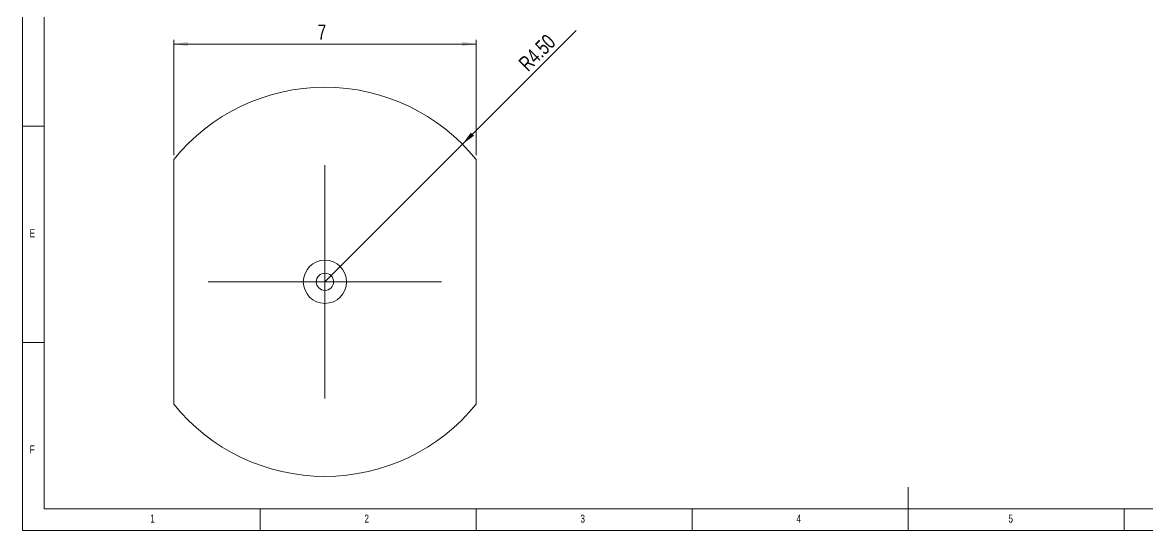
# Model space of a CAD drawing. Header units: millimetres. Extents: x 5 to 415, y 5 to 292.
# Drawn here: x 5 to 265.4, y 5 to 122.5 of the extents above; entities that cross this region are included whole.
import ezdxf

# ---------------------------------------------------------------- set-up
doc = ezdxf.new("R2010")
doc.units = ezdxf.units.MM
doc.styles.add('SLDTEXTSTYLE0', font='TXT', dxfattribs={"width": 0.75})
doc.dimstyles.new('SLDDIMSTYLE0', dxfattribs={"dimtxt": 3.5, "dimasz": 3.302, "dimexe": 0, "dimexo": 0.0625, "dimgap": 0.875, "dimtad": 1, "dimlfac": 0.1, "dimrnd": 1e-09, "dimzin": 12, "dimdsep": 46, "dimtxsty": 'SLDTEXTSTYLE0', "dimsah": 1, "dimcen": 0.09, "dimadec": 0, "dimazin": 3, "dimtfac": 1, "dimtofl": 0, "dimtmove": 0, "dimatfit": 3, "dimfxl": 1, "dimfrac": 2, "dimtolj": 1, "dimtzin": 12, "dimarcsym": 0})
doc.dimstyles.new('SLDDIMSTYLE5', dxfattribs={"dimtxt": 3.5, "dimasz": 3.302, "dimexe": 0, "dimexo": 0.0625, "dimgap": 0.875, "dimtad": 1, "dimlfac": 0.1, "dimrnd": 1e-09, "dimzin": 4, "dimdsep": 46, "dimtxsty": 'SLDTEXTSTYLE0', "dimsah": 1, "dimcen": 0, "dimadec": 0, "dimazin": 1, "dimtfac": 1, "dimtofl": 0, "dimtmove": 0, "dimatfit": 3, "dimfxl": 1, "dimfrac": 2, "dimtolj": 1, "dimtzin": 12, "dimarcsym": 0})

# ---------------------------------------------------------------- blocks, each defined once
blk = doc.blocks.new('_D_9')
at = {"color": 7, "linetype": 'Continuous', "lineweight": 0}
for p, q in [((40.01, 91.79), (40.01, 118.51)), ((110.01, 117.51), (40.01, 117.51)), ((110.01, 91.79), (110.01, 118.51))]:
    blk.add_line(p, q, dxfattribs=at)
for points in [[(40.01, 117.51), (43.31, 117), (43.31, 118.02)], [(110.01, 117.51), (106.71, 118.02), (106.71, 117)]]:
    blk.add_solid(points, dxfattribs=at)
at = {"color": 7, "linetype": 'Continuous', "lineweight": 0, "insert": (73.34, 122.02, 63.17), "char_height": 3.5, "attachment_point": 1, "style": 'SLDTEXTSTYLE0'}
blk.add_mtext('7', dxfattribs=at)
blk = doc.blocks.new('_D_10')
at = {"color": 7, "linetype": 'Continuous', "lineweight": 0}
for q in [(133.16, 120.67), (75.01, 62.51)]:
    blk.add_line((106.83, 94.33), q, dxfattribs=at)
blk.add_solid([(106.83, 94.33), (109.52, 96.31), (108.8, 97.02)], dxfattribs=at)
at = {"color": 7, "linetype": 'Continuous', "lineweight": 0, "insert": (119.56, 113.44, 63.17), "char_height": 3.5, "attachment_point": 1, "rotation": 45, "style": 'SLDTEXTSTYLE0'}
blk.add_mtext('R4.50', dxfattribs=at)
blk = doc.blocks.new('SW_CENTERMARKSYMBOL_0')
at = {"color": 0, "linetype": 'Continuous', "lineweight": 0}
for p, q in [((0, 25), (0, 27)), ((0, 0), (0, 25)), ((-25, 0), (-27, 0)), ((0, 0), (-25, 0)), ((0, 0), (0, -25)), ((0, 0), (25, 0)), ((25, 0), (27, 0)), ((0, -25), (0, -27))]:
    blk.add_line(p, q, dxfattribs=at)

msp = doc.modelspace()

# ---------------------------------------------------------------- linework, layer by layer
at = {"color": 7, "linetype": 'Continuous', "lineweight": 0}
for p, q in [((5, 292), (5, 5)), ((10, 287), (10, 10)), ((5, 98.5), (10, 98.5)), ((10, 48.5), (5, 48.5)), ((210, 5), (210, 15)), ((10, 10), (410, 10)), ((60, 5), (60, 10)), ((110, 10), (110, 5)), ((160, 5), (160, 10)), ((260, 10), (260, 5)), ((5, 5), (415, 5))]:
    msp.add_line(p, q, dxfattribs=at)
at = {"color": 7, "linetype": 'Continuous', "lineweight": 15}
for radius in [5, 2]:
    msp.add_circle((75.0095, 62.51049), radius, dxfattribs=at)
for start, end in [(38.9424413, 141.0575587), (218.9424413, 321.0575587)]:
    msp.add_arc((75.0095, 62.51049), 45, start, end, dxfattribs=at)
for points in [[(40.0095, 34.22622), (40.0095, 38.68898), (40.0095, 43.27356), (40.0095, 50.31599), (40.0095, 52.6971), (40.0095, 57.5477), (40.0095, 60.04468), (40.0095, 67.48706), (40.0095, 72.30193), (40.0095, 79.37594), (40.0095, 81.71925), (40.0095, 86.32251), (40.0095, 88.57524), (40.0095, 90.79476)], [(110.0095, 34.22622), (110.0095, 38.68758), (110.0095, 43.25518), (110.0095, 50.29114), (110.0095, 52.67184), (110.0095, 57.52673), (110.0095, 60.02882), (110.0095, 67.45179), (110.0095, 72.28958), (110.0095, 79.43006), (110.0095, 81.77643), (110.0095, 86.34805), (110.0095, 88.58731), (110.0095, 90.79476)]]:
    msp.add_open_spline(points, degree=3, knots=[0, 0, 0, 0, 0.25, 0.25, 0.375, 0.375, 0.5, 0.5, 0.75, 0.75, 0.875, 0.875, 1, 1, 1, 1], dxfattribs=at)

# ---------------------------------------------------------------- block references
at = {"color": 7, "linetype": 'Continuous', "lineweight": 0}
msp.add_blockref('SW_CENTERMARKSYMBOL_0', (75.0095, 62.51049), dxfattribs=at)

# ---------------------------------------------------------------- texts
at = {"color": 7, "linetype": 'Continuous', "lineweight": 0, "char_height": 1.85208, "attachment_point": 1, "style": 'SLDTEXTSTYLE0'}
for s, insert in [('E', (6.66667, 74.66802)), ('F', (6.66667, 24.66802)), ('1', (34.58333, 8.66802)), ('2', (84.16667, 8.66802)), ('3', (134.16667, 8.66802)), ('4', (184.16667, 8.66802)), ('5', (233.24346, 8.66802))]:
    msp.add_mtext(s, dxfattribs=dict(at, insert=insert))

# ---------------------------------------------------------------- dimensions: what is measured, and where the dimension line sits
at = {"color": 7, "linetype": 'Continuous', "lineweight": 0}
dim = msp.add_linear_dim(base=(40.0095, 117.51049), p1=(110.0095, 90.79476), p2=(40.0095, 90.79476), dimstyle='SLDDIMSTYLE0', dxfattribs=at)
dim.commit()
dim.dimension.update_dxf_attribs({"geometry": '_D_9', "text_midpoint": (76.05495, 117.51049), "dimtype": 160})
dim = msp.add_radius_dim(center=(75.0095, 62.51049), mpoint=(106.82931, 94.33029), dimstyle='SLDDIMSTYLE5', dxfattribs=at)
dim.commit()
dim.dimension.update_dxf_attribs({"geometry": '_D_10', "text_midpoint": (127.99321, 115.4942), "dimtype": 164})

doc.saveas('drawing.dxf')
